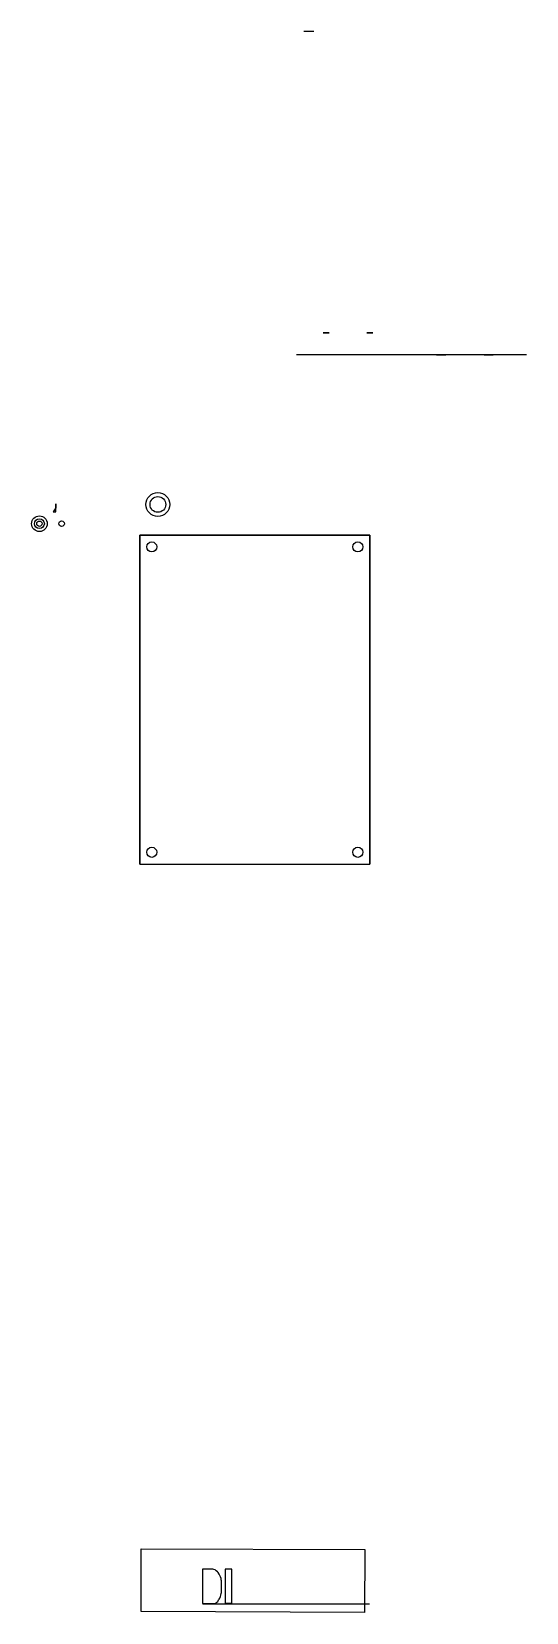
# Model space of a CAD drawing. Header units: inches. Extents: x -528 to -278, y 187 to 984.
import ezdxf

# ---------------------------------------------------------------- set-up
doc = ezdxf.new("R2010")
doc.units = ezdxf.units.IN
doc.header["$MEASUREMENT"] = 0
picture_1 = doc.add_image_def('image1.png', size_in_pixel=(420, 118))

msp = doc.modelspace()

# ---------------------------------------------------------------- linework, layer by layer
at = {"extrusion": (1.86467e-16, -1, 0)}
for p, q in [((-385.41, 984.35, 60), (-390.41, 984.35, 60)), ((-390.41, 984.35, 60), (-390.41, 984.35, 65)), ((-390.41, 984.35, 65), (-390.41, 984.35, 68)), ((-390.41, 984.35, 68), (-390.41, 984.35, 69)), ((-390.41, 984.35, 69), (-390.41, 984.35, 70))]:
    msp.add_line(p, q, dxfattribs=at)
at = {"extrusion": (0, -1, 3.06162e-16)}
for p, q in [((-278.05, 821.35), (-394.05, 821.35)), ((-394.05, 821.35, 35), (-394.05, 821.35)), ((-394.05, 821.35), (-394.05, 821.35, 70)), ((-278.05, 821.35, 70), (-394.05, 821.35, 70)), ((-278.05, 821.35), (-278.05, 821.35, 70))]:
    msp.add_line(p, q, dxfattribs=at)
for p, q in [((-515.58, 744.18), (-516.93, 742.18)), ((-516.93, 742.18), (-515.58, 742.18)), ((-515.58, 742.18), (-515.58, 746.18)), ((-515.58, 746.18), (-515.58, 745.18)), ((-515.58, 745.18), (-515.58, 744.18)), ((-473.14, 730.45), (-357.14, 730.45)), ((-473.14, 564.45), (-473.14, 730.45)), ((-416, 730.45), (-473.14, 730.45)), ((-473.14, 730.45), (-473.14, 564.45)), ((-473.14, 730.45), (-473.14, 564.45)), ((-473.14, 564.45), (-473.14, 730.45)), ((-357.14, 730.45), (-416, 730.45)), ((-414.27, 730.45), (-357.14, 730.45)), ((-357.14, 730.45), (-357.14, 564.45)), ((-357.14, 564.45), (-357.14, 730.45)), ((-357.14, 564.45), (-357.14, 730.45)), ((-357.14, 730.45), (-357.14, 564.45)), ((-357.14, 730.45), (-357.14, 720.45)), ((-357.14, 730.45), (-357.14, 723.45)), ((-357.14, 564.45), (-357.14, 574.45)), ((-357.14, 564.45), (-357.14, 571.45)), ((-473.14, 564.45), (-357.14, 564.45)), ((-436.29, 208.86), (-441.61, 208.86)), ((-441.61, 208.86), (-441.61, 191.6)), ((-435.79, 208.69), (-436.29, 208.86)), ((-435.13, 208.5), (-435.79, 208.69)), ((-434.55, 208.1), (-435.13, 208.5)), ((-434.04, 207.59), (-434.55, 208.1)), ((-433.6, 207.14), (-434.04, 207.59)), ((-430.02, 208.87), (-430.02, 191.66)), ((-426.71, 208.84), (-430.02, 208.87)), ((-426.71, 191.66), (-426.71, 208.84)), ((-433.09, 206.37), (-433.6, 207.14)), ((-432.73, 205.69), (-433.09, 206.37)), ((-432.43, 204.95), (-432.73, 205.69)), ((-432.19, 204.14), (-432.43, 204.95)), ((-432.09, 203.5), (-432.19, 204.14)), ((-432.02, 202.95), (-432.09, 203.5)), ((-432.02, 197.17), (-432.02, 202.95)), ((-441.61, 191.6), (-435.36, 191.6)), ((-441.33, 191.36), (-357.22, 191.36)), ((-435.36, 191.6), (-434.6, 191.97)), ((-434.6, 191.97), (-434.26, 192.2)), ((-434.26, 192.2), (-433.87, 192.64)), ((-433.87, 192.64), (-433.56, 192.92)), ((-433.56, 192.92), (-433.39, 193.35)), ((-433.39, 193.35), (-433.07, 193.81)), ((-433.07, 193.81), (-432.79, 194.28)), ((-432.79, 194.28), (-432.45, 195.07)), ((-432.45, 195.07), (-432.24, 195.7)), ((-432.24, 195.7), (-432.05, 196.59)), ((-432.05, 196.59), (-432.02, 197.17)), ((-430.02, 191.66), (-426.71, 191.66))]:
    msp.add_line(p, q)
for centre, radius in [((-379.05, 45, -832.35), 1.5), ((-357.05, 45, -832.35), 1.5), ((-321.05, 60, -821.35), 2.3), ((-321.05, 10, -821.35), 2.3), ((-321.05, 43.4, -821.35), 2.3), ((-321.05, 26.6, -821.35), 2.3), ((-297.05, 60, -821.35), 2.3), ((-297.05, 10, -821.35), 2.3), ((-297.05, 43.4, -821.35), 2.3), ((-297.05, 26.6, -821.35), 2.3)]:
    msp.add_circle(centre, radius, dxfattribs=at)
for centre, radius in [((-464.06, 745.86), 6), ((-464.06, 745.86), 3.95), ((-523.83, 736.18), 3.95), ((-523.83, 736.18), 2.5), ((-523.83, 736.18), 1.35), ((-512.63, 736.18, 3), 1.4), ((-467.14, 724.45), 2.55), ((-363.14, 724.45), 2.55), ((-467.14, 570.45), 2.55), ((-363.14, 570.45), 2.55)]:
    msp.add_circle(centre, radius)

# ---------------------------------------------------------------- pictures from other files: only their frames are drawn
image = msp.add_image(picture_1, insert=(-472.52, 187.48), size_in_units=(112.77, 31.68), rotation=-0.2)
image.dxf.flags = 7

doc.saveas('drawing.dxf')
